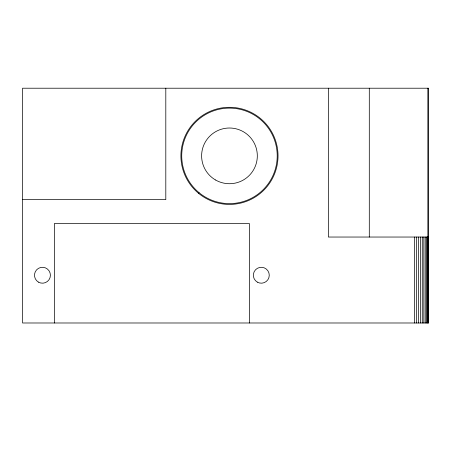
<?xml version="1.0" encoding="UTF-8"?>
<svg xmlns="http://www.w3.org/2000/svg" width="451" height="451" viewBox="0 0 451 451"><rect width="100%" height="100%" fill="white"/><g stroke="black" fill="none" stroke-linecap="round" stroke-linejoin="round"><path stroke-width="0.68" d="M428.444 301.493L428.444 303.095L428.45 279.22L428.45 280.821M22.55 199.635L165.805 199.635L165.805 88.216M428.433 237.04L328.396 237.04L328.396 88.216M428.326 237.04L428.326 322.989M427.948 237.04L427.948 322.989M427.858 88.216L427.858 237.04M427.294 237.04L427.294 322.989M426.381 237.04L426.381 322.989M425.225 237.04L425.225 322.989M423.85 237.04L423.85 322.989M422.277 237.04L422.277 322.989M420.529 237.04L420.529 322.989M418.646 237.04L418.646 322.989M416.662 237.04L416.662 322.989M414.604 237.04L414.604 322.989M369.296 88.216L369.296 237.04M249.369 322.989L249.369 223.51L54.385 223.51L54.385 322.989M428.433 88.216L22.55 88.216L22.55 322.989L428.433 322.989L428.433 88.216M215.544 179.988A27.855 27.855 0 0 0 257.324 155.866A27.855 27.855 0 0 0 215.544 131.743A27.855 27.855 0 0 0 215.544 179.988M199.077 192.695A47.75 47.75 0 0 0 276.564 163.769A47.75 47.75 0 0 0 212.771 111.126A47.75 47.75 0 0 0 199.077 192.695M257.324 282.134A7.96 7.96 0 0 0 269.264 275.24A7.96 7.96 0 0 0 257.324 268.351A7.96 7.96 0 0 0 257.324 282.134M38.465 282.134A7.96 7.96 0 0 0 50.405 275.24A7.96 7.96 0 0 0 38.465 268.351A7.96 7.96 0 0 0 38.465 282.134M198.57 193.316A48.556 48.556 0 0 0 277.354 163.899A48.556 48.556 0 0 0 212.489 110.377A48.556 48.556 0 0 0 198.57 193.316"/></g></svg>
